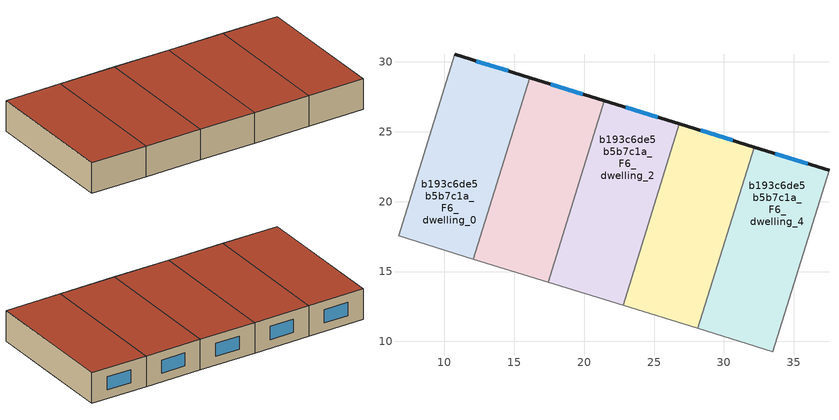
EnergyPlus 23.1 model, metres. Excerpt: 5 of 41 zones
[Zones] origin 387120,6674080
b193c6de5b5b7c1a_F6_dwelling_0
 floor to b193c6de5b5b7c1a_F5_dwelling_0 (EU_floor_Construction): 16.09,28.88 14.08,22.38 8.73,24.04 10.74,30.54 z18
 floor to b193c6de5b5b7c1a_F5_dwelling_1 (EU_floor_Construction): 14.08,22.38 12.07,15.89 6.72,17.55 8.73,24.04 z18
 wall outside (EU_wall_Construction): 16.09,28.88 10.74,30.54 z18:21
 wall to b193c6de5b5b7c1a_F6_dwelling_1 (EU_wall_Construction): 12.07,15.89 16.09,28.88 z18:21
 wall adiabatic (EU_wall_Construction): 10.74,30.54 6.72,17.55 12.07,15.89 z18:21
 window (EU_Window_Construction): 14.56,29.35 12.27,30.06 z18.86:20.14
 roof outside (EU_roof_Construction): 12.07,15.89 16.09,28.88 10.74,30.54 6.72,17.55 z21
b193c6de5b5b7c1a_F6_dwelling_1
 floor to b193c6de5b5b7c1a_F5_dwelling_1 (EU_floor_Construction): 17.65,21.28 15.64,14.79 12.07,15.89 14.08,22.38 z18
 floor to b193c6de5b5b7c1a_F5_dwelling_0 (EU_floor_Construction): 19.66,27.77 17.65,21.28 14.08,22.38 16.09,28.88 z18
 floor to b193c6de5b5b7c1a_F5_dwelling_2 (EU_floor_Construction): 21.45,27.22 19.44,20.73 17.65,21.28 19.66,27.77 z18
 floor to b193c6de5b5b7c1a_F5_dwelling_3 (EU_floor_Construction): 19.44,20.73 17.43,14.24 15.64,14.79 17.65,21.28 z18
 wall outside (EU_wall_Construction): 21.45,27.22 16.09,28.88 z18:21
 wall to b193c6de5b5b7c1a_F6_dwelling_2 (EU_wall_Construction): 17.43,14.24 21.45,27.22 z18:21
 wall adiabatic (EU_wall_Construction): 12.07,15.89 17.43,14.24 z18:21
 window (EU_Window_Construction): 19.92,27.69 17.62,28.4 z18.86:20.14
 roof outside (EU_roof_Construction): 17.43,14.24 21.45,27.22 16.09,28.88 12.07,15.89 z21
b193c6de5b5b7c1a_F6_dwelling_2
 floor to b193c6de5b5b7c1a_F5_dwelling_2 (EU_floor_Construction): 26.8,25.56 24.79,19.07 19.44,20.73 21.45,27.22 z18
 floor to b193c6de5b5b7c1a_F5_dwelling_3 (EU_floor_Construction): 24.79,19.07 22.78,12.58 17.43,14.24 19.44,20.73 z18
 wall outside (EU_wall_Construction): 26.8,25.56 21.45,27.22 z18:21
 wall to b193c6de5b5b7c1a_F6_dwelling_3 (EU_wall_Construction): 22.78,12.58 26.8,25.56 z18:21
 wall adiabatic (EU_wall_Construction): 17.43,14.24 22.78,12.58 z18:21
 window (EU_Window_Construction): 25.27,26.04 22.98,26.75 z18.86:20.14
 roof outside (EU_roof_Construction): 22.78,12.58 26.8,25.56 21.45,27.22 17.43,14.24 z21
b193c6de5b5b7c1a_F6_dwelling_3
 floor to b193c6de5b5b7c1a_F5_dwelling_3 (EU_floor_Construction): 26.58,18.52 24.57,12.03 22.78,12.58 24.79,19.07 z18
 floor to b193c6de5b5b7c1a_F5_dwelling_2 (EU_floor_Construction): 28.59,25.01 26.58,18.52 24.79,19.07 26.8,25.56 z18
 floor to b193c6de5b5b7c1a_F5_dwelling_4 (EU_floor_Construction): 32.16,23.91 30.15,17.42 26.58,18.52 28.59,25.01 z18
 floor to b193c6de5b5b7c1a_F5_dwelling_5 (EU_floor_Construction): 30.15,17.42 28.14,10.92 24.57,12.03 26.58,18.52 z18
 wall outside (EU_wall_Construction): 32.16,23.91 26.8,25.56 z18:21
 wall to b193c6de5b5b7c1a_F6_dwelling_4 (EU_wall_Construction): 28.14,10.92 32.16,23.91 z18:21
 wall adiabatic (EU_wall_Construction): 22.78,12.58 28.14,10.92 z18:21
 window (EU_Window_Construction): 30.63,24.38 28.33,25.09 z18.86:20.14
 roof outside (EU_roof_Construction): 28.14,10.92 32.16,23.91 26.8,25.56 22.78,12.58 z21
b193c6de5b5b7c1a_F6_dwelling_4
 floor to b193c6de5b5b7c1a_F5_dwelling_4 (EU_floor_Construction): 37.52,22.25 35.5,15.76 30.15,17.42 32.16,23.91 z18
 floor to b193c6de5b5b7c1a_F5_dwelling_5 (EU_floor_Construction): 35.5,15.76 33.49,9.27 28.14,10.92 30.15,17.42 z18
 wall outside (EU_wall_Construction): 37.52,22.25 32.16,23.91 z18:21
 wall adiabatic (EU_wall_Construction): 28.14,10.92 33.49,9.27 37.52,22.25 z18:21
 window (EU_Window_Construction): 35.99,22.72 33.69,23.43 z18.86:20.14
 roof outside (EU_roof_Construction): 33.49,9.27 37.52,22.25 32.16,23.91 28.14,10.92 z21
[Building]
EU S2 Campaign: North Axis=0; Terrain=City; Solar Distribution=FullExterior
[Site:Location]
Helsinki-Vantaa.AP: Latitude=60.317; Longitude=24.963; Time Zone=2; Elevation=54.6
[SizingPeriod:WeatherFileDays]
AnnualSizingPeriod: Begin Month=1; Begin Day of Month=1; End Month=12; End Day of Month=31; Day of Week for Start Day=Monday; Use Weather File Daylight Saving Period=No; Use Weather File Rain and Snow Indicators=No
[MATERIAL]
EU_InternalMass_Material: Roughness=MediumRough; Thickness=0.1; Conductivity=1; Density=1800; Specific Heat=900; Thermal Absorptance=0.9; Solar Absorptance=0.7; Visible Absorptance=0.7
[MATERIAL:NOMASS] Roughness=MediumRough; Thermal Absorptance=0.9; Solar Absorptance=0.7; Visible Absorptance=0.7
Name | Thermal Resistance
EU_wall_NoMass | 1.10183
EU_roof_NoMass; EU_floor_NoMass | 1.70606
[WINDOWMATERIAL:SIMPLEGLAZINGSYSTEM]
EU_Window_SimpleGlazing: UFactor=3.11035; Solar Heat Gain Coefficient=0.8; Visible Transmittance=0.8
[CONSTRUCTION]
EU_wall_Construction: EU_wall_NoMass
EU_roof_Construction: EU_roof_NoMass
EU_floor_Construction: EU_floor_NoMass
EU_Window_Construction: EU_Window_SimpleGlazing
EU_InternalMass_Construction: EU_InternalMass_Material
[ZONE] Type=1; Multiplier=1; Ceiling Height=autocalculate; Floor Area=autocalculate; Part of Total Floor Area=Yes
Name | Volume
b193c6de5b5b7c1a_F6_dwelling_0 | 228.608
b193c6de5b5b7c1a_F6_dwelling_1 | 228.568
b193c6de5b5b7c1a_F6_dwelling_2 | 228.582
b193c6de5b5b7c1a_F6_dwelling_3 | 228.584
b193c6de5b5b7c1a_F6_dwelling_4 | 228.597
[INTERNALMASS] Construction=EU_InternalMass_Construction
Name | Zone or ZoneList | Surface Area
b193c6de5b5b7c1a_F6_dwelling_0_EU_InternalMass | b193c6de5b5b7c1a_F6_dwelling_0 | 76.2022
b193c6de5b5b7c1a_F6_dwelling_1_EU_InternalMass | b193c6de5b5b7c1a_F6_dwelling_1 | 76.1895
b193c6de5b5b7c1a_F6_dwelling_2_EU_InternalMass | b193c6de5b5b7c1a_F6_dwelling_2 | 76.1938
b193c6de5b5b7c1a_F6_dwelling_3_EU_InternalMass | b193c6de5b5b7c1a_F6_dwelling_3 | 76.1942
b193c6de5b5b7c1a_F6_dwelling_4_EU_InternalMass | b193c6de5b5b7c1a_F6_dwelling_4 | 76.199
[OTHEREQUIPMENT] Fuel Type=Electricity; Design Level Calculation Method=Watts/Area; Power per Zone Floor Area=1; Fraction Latent=0; Fraction Radiant=0; Fraction Lost=0; Carbon Dioxide Generation Rate=0; EndUse Subcategory=EU_Step8_InternalGains
Name | Zone or ZoneList or Space or SpaceList | Schedule
EU_Step8_InternalGain_b193c6de5b5b7c1a_F6_dwelling_0_f000 | b193c6de5b5b7c1a_F6_dwelling_0 | EU_Step8_GainSchedule_b193c6de5b5b7c1a_F6_dwelling_0_f000
EU_Step8_InternalGain_b193c6de5b5b7c1a_F6_dwelling_1_f000 | b193c6de5b5b7c1a_F6_dwelling_1 | EU_Step8_GainSchedule_b193c6de5b5b7c1a_F6_dwelling_1_f000
EU_Step8_InternalGain_b193c6de5b5b7c1a_F6_dwelling_2_f000 | b193c6de5b5b7c1a_F6_dwelling_2 | EU_Step8_GainSchedule_b193c6de5b5b7c1a_F6_dwelling_2_f000
EU_Step8_InternalGain_b193c6de5b5b7c1a_F6_dwelling_3_f000 | b193c6de5b5b7c1a_F6_dwelling_3 | EU_Step8_GainSchedule_b193c6de5b5b7c1a_F6_dwelling_3_f000
EU_Step8_InternalGain_b193c6de5b5b7c1a_F6_dwelling_4_f000 | b193c6de5b5b7c1a_F6_dwelling_4 | EU_Step8_GainSchedule_b193c6de5b5b7c1a_F6_dwelling_4_f000
[ZONEVENTILATION:DESIGNFLOWRATE] Schedule=EU_AlwaysOn; Design Flow Rate Calculation Method=AirChanges/Hour; Air Changes per Hour=0.756316; Ventilation Type=Natural; Fan Pressure Rise=0; Fan Total Efficiency=1; Constant Term Coefficient=1; Temperature Term Coefficient=0; Velocity Term Coefficient=0; Velocity Squared Term Coefficient=0; Minimum Indoor Temperature=-100; Maximum Indoor Temperature=100; Delta Temperature=-100; Minimum Outdoor Temperature=-100; Maximum Outdoor Temperature=100; Maximum Wind Speed=40
Name | Zone or ZoneList or Space or SpaceList
EU_ConstantAir_b193c6de5b5b7c1a_F6_dwelling_0 | b193c6de5b5b7c1a_F6_dwelling_0
EU_ConstantAir_b193c6de5b5b7c1a_F6_dwelling_1 | b193c6de5b5b7c1a_F6_dwelling_1
EU_ConstantAir_b193c6de5b5b7c1a_F6_dwelling_2 | b193c6de5b5b7c1a_F6_dwelling_2
EU_ConstantAir_b193c6de5b5b7c1a_F6_dwelling_3 | b193c6de5b5b7c1a_F6_dwelling_3
EU_ConstantAir_b193c6de5b5b7c1a_F6_dwelling_4 | b193c6de5b5b7c1a_F6_dwelling_4
[HVACTEMPLATE:THERMOSTAT] Constant Heating Setpoint=20; Constant Cooling Setpoint=50
EU_HeatOnly_b193c6de5b5b7c1a_F0_dwelling_0; EU_HeatOnly_b193c6de5b5b7c1a_F0_dwelling_1; EU_HeatOnly_b193c6de5b5b7c1a_F0_dwelling_2; EU_HeatOnly_b193c6de5b5b7c1a_F0_dwelling_3; EU_HeatOnly_b193c6de5b5b7c1a_F0_dwelling_4; EU_HeatOnly_b193c6de5b5b7c1a_F0_dwelling_5; EU_HeatOnly_b193c6de5b5b7c1a_F1_dwelling_0; EU_HeatOnly_b193c6de5b5b7c1a_F1_dwelling_1; EU_HeatOnly_b193c6de5b5b7c1a_F1_dwelling_2; EU_HeatOnly_b193c6de5b5b7c1a_F1_dwelling_3; EU_HeatOnly_b193c6de5b5b7c1a_F1_dwelling_4; EU_HeatOnly_b193c6de5b5b7c1a_F1_dwelling_5; EU_HeatOnly_b193c6de5b5b7c1a_F2_dwelling_0; EU_HeatOnly_b193c6de5b5b7c1a_F2_dwelling_1; EU_HeatOnly_b193c6de5b5b7c1a_F2_dwelling_2; EU_HeatOnly_b193c6de5b5b7c1a_F2_dwelling_3; EU_HeatOnly_b193c6de5b5b7c1a_F2_dwelling_4; EU_HeatOnly_b193c6de5b5b7c1a_F2_dwelling_5; EU_HeatOnly_b193c6de5b5b7c1a_F3_dwelling_0; EU_HeatOnly_b193c6de5b5b7c1a_F3_dwelling_1; EU_HeatOnly_b193c6de5b5b7c1a_F3_dwelling_2; EU_HeatOnly_b193c6de5b5b7c1a_F3_dwelling_3; EU_HeatOnly_b193c6de5b5b7c1a_F3_dwelling_4; EU_HeatOnly_b193c6de5b5b7c1a_F3_dwelling_5; EU_HeatOnly_b193c6de5b5b7c1a_F4_dwelling_0; EU_HeatOnly_b193c6de5b5b7c1a_F4_dwelling_1; EU_HeatOnly_b193c6de5b5b7c1a_F4_dwelling_2; EU_HeatOnly_b193c6de5b5b7c1a_F4_dwelling_3; EU_HeatOnly_b193c6de5b5b7c1a_F4_dwelling_4; EU_HeatOnly_b193c6de5b5b7c1a_F4_dwelling_5; EU_HeatOnly_b193c6de5b5b7c1a_F5_dwelling_0; EU_HeatOnly_b193c6de5b5b7c1a_F5_dwelling_1; EU_HeatOnly_b193c6de5b5b7c1a_F5_dwelling_2; EU_HeatOnly_b193c6de5b5b7c1a_F5_dwelling_3; EU_HeatOnly_b193c6de5b5b7c1a_F5_dwelling_4; EU_HeatOnly_b193c6de5b5b7c1a_F5_dwelling_5; EU_HeatOnly_b193c6de5b5b7c1a_F6_dwelling_0; EU_HeatOnly_b193c6de5b5b7c1a_F6_dwelling_1; EU_HeatOnly_b193c6de5b5b7c1a_F6_dwelling_2; EU_HeatOnly_b193c6de5b5b7c1a_F6_dwelling_3; EU_HeatOnly_b193c6de5b5b7c1a_F6_dwelling_4
[HVACTEMPLATE:ZONE:IDEALLOADSAIRSYSTEM] System Availability Schedule=EU_AlwaysOn; Maximum Heating Supply Air Temperature=50; Minimum Cooling Supply Air Temperature=13; Maximum Heating Supply Air Humidity Ratio=0.0156; Minimum Cooling Supply Air Humidity Ratio=0.0077; Heating Limit=NoLimit; Cooling Limit=NoLimit; Heating Availability Schedule=EU_AlwaysOn; Cooling Availability Schedule=EU_CoolingOff; Dehumidification Control Type=ConstantSensibleHeatRatio; Cooling Sensible Heat Ratio=0.7; Dehumidification Setpoint=60; Humidification Control Type=None; Humidification Setpoint=30; Outdoor Air Method=None; Outdoor Air Flow Rate per Person=0.00944; Outdoor Air Flow Rate per Zone Floor Area=0; Outdoor Air Flow Rate per Zone=0; Demand Controlled Ventilation Type=None; Outdoor Air Economizer Type=NoEconomizer; Heat Recovery Type=None; Sensible Heat Recovery Effectiveness=0.7; Latent Heat Recovery Effectiveness=0.65
Name | Template Thermostat
b193c6de5b5b7c1a_F6_dwelling_0 | EU_HeatOnly_b193c6de5b5b7c1a_F6_dwelling_0
b193c6de5b5b7c1a_F6_dwelling_1 | EU_HeatOnly_b193c6de5b5b7c1a_F6_dwelling_1
b193c6de5b5b7c1a_F6_dwelling_2 | EU_HeatOnly_b193c6de5b5b7c1a_F6_dwelling_2
b193c6de5b5b7c1a_F6_dwelling_3 | EU_HeatOnly_b193c6de5b5b7c1a_F6_dwelling_3
b193c6de5b5b7c1a_F6_dwelling_4 | EU_HeatOnly_b193c6de5b5b7c1a_F6_dwelling_4
[SIZING:ZONE] Zone Cooling Design Supply Air Temperature Input Method=SupplyAirTemperature; Zone Cooling Design Supply Air Temperature=13; Zone Heating Design Supply Air Temperature Input Method=SupplyAirTemperature; Zone Heating Design Supply Air Temperature=50; Zone Cooling Design Supply Air Humidity Ratio=0.008; Zone Heating Design Supply Air Humidity Ratio=0.008; Cooling Design Air Flow Method=DesignDay; Cooling Design Air Flow Rate=0; Cooling Minimum Air Flow per Zone Floor Area=0.000762; Cooling Minimum Air Flow=0; Cooling Minimum Air Flow Fraction=0.2; Heating Design Air Flow Method=DesignDay; Heating Design Air Flow Rate=0; Heating Maximum Air Flow per Zone Floor Area=0.002032; Heating Maximum Air Flow=0.141576; Heating Maximum Air Flow Fraction=0.3; Account for Dedicated Outdoor Air System=No; Dedicated Outdoor Air System Control Strategy=NeutralSupplyAir; Dedicated Outdoor Air Low Setpoint Temperature for Design=autosize; Dedicated Outdoor Air High Setpoint Temperature for Design=autosize; Zone Load Sizing Method=Sensible Load Only No Latent Load; Zone Latent Cooling Design Supply Air Humidity Ratio Input Method=HumidityRatioDifference; Zone Cooling Design Supply Air Humidity Ratio Difference=0.005; Zone Latent Heating Design Supply Air Humidity Ratio Input Method=HumidityRatioDifference; Zone Humidification Design Supply Air Humidity Ratio Difference=0.005
b193c6de5b5b7c1a_F6_dwelling_0; b193c6de5b5b7c1a_F6_dwelling_1; b193c6de5b5b7c1a_F6_dwelling_2; b193c6de5b5b7c1a_F6_dwelling_3; b193c6de5b5b7c1a_F6_dwelling_4
[SCHEDULE:CONSTANT]
Name | Hourly Value
EU_AlwaysOn | 1
EU_CoolingOff | 0
[SCHEDULE:FILE] Column Number=1; Rows to Skip at Top=0; Number of Hours of Data=8760; Column Separator=Comma; Interpolate to Timestep=No; Minutes per Item=60; Adjust Schedule for Daylight Savings=Yes
Name | File
EU_Step8_GainSchedule_b193c6de5b5b7c1a_F6_dwelling_0_f000 | ../../schedules/b193c6de5b5b7c1a/b193c6de5b5b7c1a_F6_dwelling_0_f000_gain.csv
EU_Step8_GainSchedule_b193c6de5b5b7c1a_F6_dwelling_1_f000 | ../../schedules/b193c6de5b5b7c1a/b193c6de5b5b7c1a_F6_dwelling_1_f000_gain.csv
EU_Step8_GainSchedule_b193c6de5b5b7c1a_F6_dwelling_2_f000 | ../../schedules/b193c6de5b5b7c1a/b193c6de5b5b7c1a_F6_dwelling_2_f000_gain.csv
EU_Step8_GainSchedule_b193c6de5b5b7c1a_F6_dwelling_3_f000 | ../../schedules/b193c6de5b5b7c1a/b193c6de5b5b7c1a_F6_dwelling_3_f000_gain.csv
EU_Step8_GainSchedule_b193c6de5b5b7c1a_F6_dwelling_4_f000 | ../../schedules/b193c6de5b5b7c1a/b193c6de5b5b7c1a_F6_dwelling_4_f000_gain.csv
